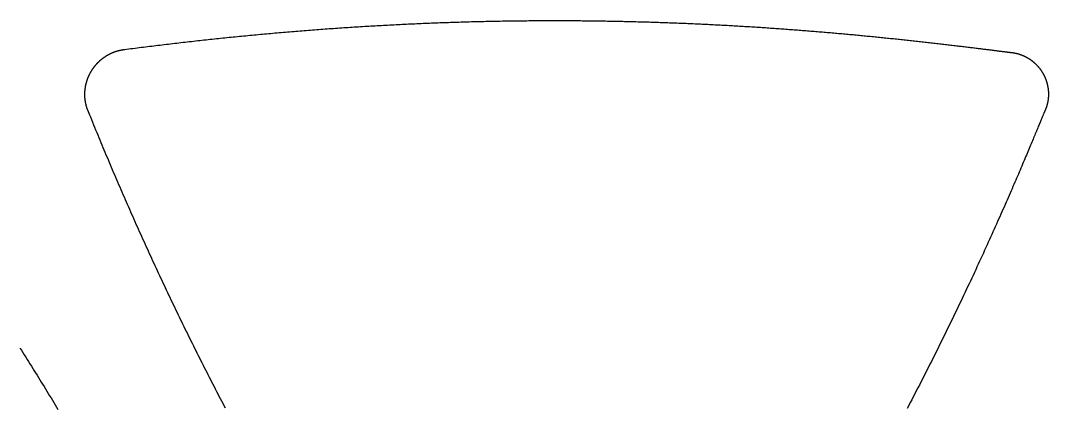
# Model space of a CAD drawing. Extents: x -3 to 136, y 0 to 121.
# Drawn here: x 54.78 to 77.16, y 19.07 to 27.49 of the extents above; entities that cross this region are included whole.
import ezdxf

# ---------------------------------------------------------------- set-up
doc = ezdxf.new("R2010")
doc.units = 0
doc.layers.get('0').update_dxf_attribs({"linetype": 'CONTINUOUS'})

msp = doc.modelspace()

# ---------------------------------------------------------------- linework, layer by layer
for points in [[(57.0271, 26.8564, 0), (57.0517, 26.8596, 0), (57.0909, 26.8647, 0), (57.1368, 26.8706, 0), (57.1822, 26.8764, 0), (57.2275, 26.8822, 0), (57.2731, 26.8881, 0), (57.3187, 26.8939, 0), (57.3642, 26.8996, 0), (57.4097, 26.9053, 0), (57.4551, 26.911, 0), (57.5005, 26.9167, 0), (57.5459, 26.9224, 0), (57.5912, 26.928, 0), (57.6366, 26.9336, 0), (57.6821, 26.9392, 0), (57.7275, 26.9447, 0), (57.773, 26.9502, 0), (57.8185, 26.9557, 0), (57.864, 26.9612, 0), (57.9095, 26.9667, 0), (57.9549, 26.9721, 0), (58.0004, 26.9775, 0), (58.0458, 26.9829, 0), (58.0913, 26.9882, 0), (58.1367, 26.9936, 0), (58.1822, 26.9988, 0), (58.2276, 27.0041, 0), (58.2731, 27.0094, 0), (58.3185, 27.0146, 0), (58.364, 27.0198, 0), (58.4094, 27.0249, 0), (58.4549, 27.0301, 0), (58.5003, 27.0352, 0), (58.5458, 27.0403, 0), (58.5912, 27.0453, 0), (58.6367, 27.0504, 0), (58.6821, 27.0554, 0), (58.7276, 27.0603, 0), (58.7731, 27.0653, 0), (58.8185, 27.0702, 0), (58.864, 27.0751, 0), (58.9095, 27.08, 0), (58.955, 27.0848, 0), (59.0004, 27.0897, 0), (59.0459, 27.0945, 0), (59.0914, 27.0992, 0), (59.137, 27.104, 0), (59.1825, 27.1087, 0), (59.228, 27.1134, 0), (59.2735, 27.118, 0), (59.3191, 27.1227, 0), (59.3646, 27.1273, 0), (59.4102, 27.1319, 0), (59.4557, 27.1364, 0), (59.5012, 27.1409, 0), (59.5467, 27.1454, 0), (59.5922, 27.1499, 0), (59.6377, 27.1543, 0), (59.6832, 27.1587, 0), (59.7287, 27.1631, 0), (59.7742, 27.1675, 0), (59.8197, 27.1718, 0), (59.8651, 27.1761, 0), (59.9106, 27.1804, 0), (59.9561, 27.1846, 0), (60.0015, 27.1888, 0), (60.047, 27.193, 0), (60.0925, 27.1971, 0), (60.1379, 27.2013, 0), (60.1834, 27.2054, 0), (60.2288, 27.2094, 0), (60.2742, 27.2135, 0), (60.3197, 27.2175, 0), (60.3651, 27.2215, 0), (60.4105, 27.2254, 0), (60.456, 27.2293, 0), (60.5014, 27.2332, 0), (60.5468, 27.2371, 0), (60.5922, 27.2409, 0), (60.6376, 27.2447, 0), (60.683, 27.2485, 0), (60.7285, 27.2523, 0), (60.7739, 27.256, 0), (60.8193, 27.2597, 0), (60.8647, 27.2634, 0), (60.9101, 27.267, 0), (60.9555, 27.2706, 0), (61.0009, 27.2742, 0), (61.0463, 27.2777, 0), (61.0917, 27.2812, 0), (61.1371, 27.2847, 0), (61.1825, 27.2882, 0), (61.2279, 27.2916, 0), (61.2733, 27.295, 0), (61.3187, 27.2984, 0), (61.3641, 27.3018, 0), (61.4095, 27.3051, 0), (61.4549, 27.3084, 0), (61.5003, 27.3116, 0), (61.5457, 27.3149, 0), (61.591, 27.3181, 0), (61.6364, 27.3212, 0), (61.6818, 27.3244, 0), (61.7272, 27.3275, 0), (61.7726, 27.3306, 0), (61.8181, 27.3336, 0), (61.8635, 27.3366, 0), (61.9089, 27.3396, 0), (61.9543, 27.3426, 0), (61.9997, 27.3455, 0), (62.0451, 27.3485, 0), (62.0905, 27.3513, 0), (62.1359, 27.3542, 0), (62.1813, 27.357, 0), (62.2268, 27.3598, 0), (62.2722, 27.3626, 0), (62.3176, 27.3653, 0), (62.363, 27.368, 0), (62.4085, 27.3707, 0), (62.4539, 27.3733, 0), (62.4994, 27.3759, 0), (62.5448, 27.3785, 0), (62.5902, 27.3811, 0), (62.6357, 27.3836, 0), (62.6811, 27.3861, 0), (62.7266, 27.3885, 0), (62.7721, 27.391, 0), (62.8175, 27.3934, 0), (62.863, 27.3958, 0), (62.9085, 27.3981, 0), (62.954, 27.4004, 0), (62.9995, 27.4027, 0), (63.0449, 27.405, 0), (63.0904, 27.4072, 0), (63.1359, 27.4094, 0), (63.1815, 27.4116, 0), (63.227, 27.4137, 0), (63.2725, 27.4158, 0), (63.318, 27.4179, 0), (63.3635, 27.4199, 0), (63.4091, 27.4219, 0), (63.4546, 27.4239, 0), (63.5002, 27.4259, 0), (63.5457, 27.4278, 0), (63.5913, 27.4297, 0), (63.6369, 27.4316, 0), (63.6825, 27.4334, 0), (63.728, 27.4352, 0), (63.7736, 27.437, 0), (63.8192, 27.4387, 0), (63.8649, 27.4405, 0), (63.9105, 27.4422, 0), (63.9561, 27.4438, 0), (64.0017, 27.4454, 0), (64.0474, 27.447, 0), (64.093, 27.4486, 0), (64.1387, 27.4501, 0), (64.1843, 27.4516, 0), (64.23, 27.4531, 0), (64.2757, 27.4546, 0), (64.3214, 27.456, 0), (64.367, 27.4574, 0), (64.4126, 27.4587, 0), (64.4581, 27.46, 0), (64.5035, 27.4613, 0), (64.549, 27.4626, 0), (64.5943, 27.4638, 0), (64.6396, 27.465, 0), (64.6849, 27.4661, 0), (64.7301, 27.4673, 0), (64.7752, 27.4684, 0), (64.8203, 27.4694, 0), (64.8654, 27.4705, 0), (64.9104, 27.4715, 0), (64.9553, 27.4724, 0), (65.0002, 27.4734, 0), (65.045, 27.4743, 0), (65.0898, 27.4752, 0), (65.1346, 27.476, 0), (65.1792, 27.4768, 0), (65.2239, 27.4776, 0), (65.2684, 27.4784, 0), (65.313, 27.4791, 0), (65.3574, 27.4798, 0), (65.4019, 27.4805, 0), (65.4462, 27.4811, 0), (65.4905, 27.4817, 0), (65.5348, 27.4823, 0), (65.579, 27.4829, 0), (65.6232, 27.4834, 0), (65.6673, 27.4839, 0), (65.7113, 27.4843, 0), (65.7554, 27.4848, 0), (65.7993, 27.4852, 0), (65.8432, 27.4855, 0), (65.8871, 27.4859, 0), (65.9308, 27.4862, 0), (65.9746, 27.4865, 0), (66.0183, 27.4868, 0), (66.0619, 27.487, 0), (66.1055, 27.4872, 0), (66.149, 27.4874, 0), (66.1925, 27.4875, 0), (66.236, 27.4876, 0), (66.2793, 27.4877, 0), (66.3227, 27.4878, 0), (66.3659, 27.4878, 0), (66.4092, 27.4878, 0), (66.4523, 27.4878, 0), (66.4955, 27.4878, 0), (66.5385, 27.4877, 0), (66.5815, 27.4876, 0), (66.6245, 27.4875, 0), (66.6674, 27.4873, 0), (66.7103, 27.4871, 0), (66.7531, 27.4869, 0), (66.7958, 27.4867, 0), (66.8386, 27.4864, 0), (66.8812, 27.4861, 0), (66.9238, 27.4858, 0), (66.9664, 27.4855, 0), (67.0088, 27.4851, 0), (67.0513, 27.4847, 0), (67.0937, 27.4843, 0), (67.136, 27.4839, 0), (67.1783, 27.4834, 0), (67.2206, 27.4829, 0), (67.2627, 27.4824, 0), (67.3049, 27.4818, 0), (67.3469, 27.4812, 0), (67.389, 27.4806, 0), (67.431, 27.48, 0), (67.4729, 27.4794, 0), (67.5148, 27.4787, 0), (67.5566, 27.478, 0), (67.5983, 27.4773, 0), (67.6401, 27.4765, 0), (67.6817, 27.4758, 0), (67.7233, 27.475, 0), (67.7649, 27.4741, 0), (67.8064, 27.4733, 0), (67.8479, 27.4724, 0), (67.8893, 27.4715, 0), (67.9306, 27.4706, 0), (67.9719, 27.4697, 0), (68.0132, 27.4687, 0), (68.0544, 27.4677, 0), (68.0955, 27.4667, 0), (68.1366, 27.4656, 0), (68.1777, 27.4646, 0), (68.2187, 27.4635, 0), (68.2596, 27.4624, 0), (68.3005, 27.4613, 0), (68.3413, 27.4601, 0), (68.3821, 27.4589, 0), (68.4228, 27.4577, 0), (68.4635, 27.4565, 0), (68.5042, 27.4553, 0), (68.5447, 27.454, 0), (68.5853, 27.4527, 0), (68.6257, 27.4514, 0), (68.6662, 27.4501, 0), (68.7065, 27.4487, 0), (68.7468, 27.4473, 0), (68.7871, 27.4459, 0), (68.8273, 27.4445, 0), (68.8675, 27.4431, 0), (68.9076, 27.4416, 0), (68.9477, 27.4401, 0), (68.9877, 27.4386, 0), (69.0276, 27.4371, 0), (69.0675, 27.4355, 0), (69.1074, 27.434, 0), (69.1472, 27.4324, 0), (69.1869, 27.4307, 0), (69.2266, 27.4291, 0), (69.2663, 27.4275, 0), (69.3059, 27.4258, 0), (69.3454, 27.4241, 0), (69.3849, 27.4224, 0), (69.4243, 27.4206, 0), (69.4637, 27.4189, 0), (69.5031, 27.4171, 0), (69.5423, 27.4153, 0), (69.5816, 27.4135, 0), (69.6207, 27.4116, 0), (69.6599, 27.4098, 0), (69.699, 27.4079, 0), (69.738, 27.406, 0), (69.777, 27.4041, 0), (69.8159, 27.4022, 0), (69.8547, 27.4002, 0), (69.8936, 27.3982, 0), (69.9323, 27.3962, 0), (69.971, 27.3942, 0), (70.0097, 27.3922, 0), (70.0483, 27.3902, 0), (70.0869, 27.3881, 0), (70.1254, 27.386, 0), (70.1638, 27.3839, 0), (70.2022, 27.3818, 0), (70.2406, 27.3796, 0), (70.2789, 27.3775, 0), (70.3172, 27.3753, 0), (70.3554, 27.3731, 0), (70.3935, 27.3709, 0), (70.4316, 27.3687, 0), (70.4696, 27.3664, 0), (70.5076, 27.3641, 0), (70.5456, 27.3619, 0), (70.5835, 27.3596, 0), (70.6213, 27.3572, 0), (70.6591, 27.3549, 0), (70.6968, 27.3525, 0), (70.7345, 27.3502, 0), (70.7721, 27.3478, 0), (70.8097, 27.3454, 0), (70.8472, 27.343, 0), (70.8847, 27.3405, 0), (70.9221, 27.3381, 0), (70.9595, 27.3356, 0), (70.9968, 27.3331, 0), (71.0341, 27.3306, 0), (71.0713, 27.3281, 0), (71.1085, 27.3256, 0), (71.1456, 27.323, 0), (71.1827, 27.3205, 0), (71.2197, 27.3179, 0), (71.2566, 27.3153, 0), (71.2935, 27.3127, 0), (71.3304, 27.3101, 0), (71.3672, 27.3074, 0), (71.404, 27.3048, 0), (71.4407, 27.3021, 0), (71.4773, 27.2994, 0), (71.5139, 27.2967, 0), (71.5505, 27.294, 0), (71.587, 27.2912, 0), (71.6234, 27.2885, 0), (71.6598, 27.2857, 0), (71.6962, 27.283, 0), (71.7324, 27.2802, 0), (71.7687, 27.2774, 0), (71.8049, 27.2746, 0), (71.841, 27.2717, 0), (71.8771, 27.2689, 0), (71.9131, 27.266, 0), (71.9491, 27.2632, 0), (71.985, 27.2603, 0), (72.0209, 27.2574, 0), (72.0567, 27.2545, 0), (72.0925, 27.2515, 0), (72.1282, 27.2486, 0), (72.1639, 27.2456, 0), (72.1995, 27.2427, 0), (72.2351, 27.2397, 0), (72.2706, 27.2367, 0), (72.3061, 27.2337, 0), (72.3415, 27.2307, 0), (72.3769, 27.2277, 0), (72.4122, 27.2246, 0), (72.4475, 27.2216, 0), (72.4827, 27.2185, 0), (72.5178, 27.2154, 0), (72.5529, 27.2123, 0), (72.588, 27.2092, 0), (72.623, 27.2061, 0), (72.658, 27.203, 0), (72.6929, 27.1999, 0), (72.7277, 27.1967, 0), (72.7625, 27.1936, 0), (72.7973, 27.1904, 0), (72.832, 27.1872, 0), (72.8666, 27.184, 0), (72.9012, 27.1808, 0), (72.9357, 27.1776, 0), (72.9702, 27.1744, 0), (73.0047, 27.1711, 0), (73.0391, 27.1679, 0), (73.0734, 27.1646, 0), (73.1077, 27.1614, 0), (73.1419, 27.1581, 0), (73.1761, 27.1548, 0), (73.2102, 27.1515, 0), (73.2443, 27.1482, 0), (73.2784, 27.1449, 0), (73.3123, 27.1416, 0), (73.3463, 27.1382, 0), (73.3801, 27.1349, 0), (73.414, 27.1315, 0), (73.4477, 27.1282, 0), (73.4815, 27.1248, 0), (73.5151, 27.1214, 0), (73.5487, 27.118, 0), (73.5823, 27.1146, 0), (73.6158, 27.1112, 0), (73.6493, 27.1078, 0), (73.6827, 27.1044, 0), (73.7161, 27.1009, 0), (73.7494, 27.0975, 0), (73.7826, 27.094, 0), (73.8159, 27.0906, 0), (73.849, 27.0871, 0), (73.8821, 27.0836, 0), (73.9152, 27.0801, 0), (73.9482, 27.0767, 0), (73.9811, 27.0731, 0), (74.014, 27.0696, 0), (74.0469, 27.0661, 0), (74.0797, 27.0626, 0), (74.1124, 27.0591, 0), (74.1451, 27.0555, 0), (74.1778, 27.052, 0), (74.2104, 27.0484, 0), (74.2429, 27.0449, 0), (74.2754, 27.0413, 0), (74.3079, 27.0377, 0), (74.3402, 27.0342, 0), (74.3726, 27.0306, 0), (74.4049, 27.027, 0), (74.4371, 27.0234, 0), (74.4693, 27.0198, 0), (74.5014, 27.0162, 0), (74.5335, 27.0126, 0), (74.5655, 27.0089, 0), (74.5975, 27.0053, 0), (74.6295, 27.0017, 0), (74.6613, 26.998, 0), (74.6932, 26.9944, 0), (74.7249, 26.9907, 0), (74.7567, 26.9871, 0), (74.7882, 26.9834, 0), (74.8196, 26.9798, 0), (74.8508, 26.9762, 0), (74.8817, 26.9725, 0), (74.9125, 26.9689, 0), (74.9431, 26.9654, 0), (74.9734, 26.9618, 0), (75.0035, 26.9582, 0), (75.0334, 26.9547, 0), (75.0631, 26.9512, 0), (75.0926, 26.9477, 0), (75.1218, 26.9442, 0), (75.1507, 26.9407, 0), (75.1795, 26.9373, 0), (75.208, 26.9339, 0), (75.2362, 26.9305, 0), (75.2642, 26.9271, 0), (75.2919, 26.9238, 0), (75.3194, 26.9204, 0), (75.3466, 26.9171, 0), (75.3735, 26.9139, 0), (75.4002, 26.9106, 0), (75.4266, 26.9074, 0), (75.4527, 26.9042, 0), (75.4785, 26.901, 0), (75.504, 26.8979, 0), (75.5293, 26.8948, 0), (75.5542, 26.8917, 0), (75.5788, 26.8887, 0), (75.6032, 26.8857, 0), (75.6272, 26.8827, 0), (75.6509, 26.8797, 0), (75.6743, 26.8768, 0), (75.6974, 26.874, 0), (75.7202, 26.8711, 0), (75.7426, 26.8683, 0), (75.7647, 26.8656, 0), (75.7864, 26.8628, 0), (75.8079, 26.8602, 0), (75.8289, 26.8575, 0), (75.8497, 26.8549, 0), (75.87, 26.8524, 0), (75.8901, 26.8498, 0), (75.9097, 26.8474, 0), (75.929, 26.8449, 0), (75.948, 26.8425, 0), (75.9665, 26.8402, 0), (75.9847, 26.8379, 0), (76.0025, 26.8357, 0), (76.0199, 26.8335, 0), (76.037, 26.8313, 0), (76.0536, 26.8292, 0), (76.0699, 26.8272, 0), (76.0857, 26.8252, 0), (76.1012, 26.8232, 0), (76.1162, 26.8213, 0), (76.1309, 26.8195, 0), (76.1451, 26.8177, 0), (76.1589, 26.8159, 0), (76.1723, 26.8143, 0), (76.1852, 26.8126, 0), (76.1977, 26.8111, 0), (76.2098, 26.8096, 0), (76.2215, 26.8081, 0), (76.2327, 26.8067, 0), (76.2434, 26.8054, 0), (76.2538, 26.8041, 0), (76.2636, 26.8029, 0), (76.273, 26.8017, 0), (76.282, 26.8006, 0), (76.2904, 26.7996, 0), (76.2984, 26.7987, 0), (76.306, 26.7978, 0), (76.313, 26.7969, 0), (76.3196, 26.7962, 0), (76.3257, 26.7955, 0), (76.3313, 26.7949, 0), (76.3364, 26.7943, 0), (76.341, 26.7938, 0), (76.3451, 26.7934, 0)], [(56.2498, 25.5235, 0), (56.248, 25.5278, 0), (56.2463, 25.5321, 0), (56.2446, 25.5364, 0), (56.2429, 25.5407, 0), (56.2412, 25.545, 0), (56.2396, 25.5494, 0), (56.238, 25.5537, 0), (56.2364, 25.558, 0), (56.2348, 25.5624, 0), (56.2333, 25.5668, 0), (56.2317, 25.5711, 0), (56.2302, 25.5755, 0), (56.2287, 25.5799, 0), (56.2273, 25.5843, 0), (56.2259, 25.5887, 0), (56.2244, 25.5931, 0), (56.223, 25.5975, 0), (56.2217, 25.6019, 0), (56.2203, 25.6064, 0), (56.219, 25.6108, 0), (56.2177, 25.6153, 0), (56.2164, 25.6197, 0), (56.2152, 25.6242, 0), (56.2139, 25.6286, 0), (56.2127, 25.6331, 0), (56.2115, 25.6376, 0), (56.2104, 25.642, 0), (56.2092, 25.6465, 0), (56.2081, 25.651, 0), (56.207, 25.6555, 0), (56.2059, 25.66, 0), (56.2049, 25.6645, 0), (56.2038, 25.669, 0), (56.2028, 25.6735, 0), (56.2018, 25.678, 0), (56.2009, 25.6826, 0), (56.1999, 25.6871, 0), (56.199, 25.6916, 0), (56.1981, 25.6962, 0), (56.1972, 25.7007, 0), (56.1964, 25.7053, 0), (56.1955, 25.7098, 0), (56.1947, 25.7144, 0), (56.1939, 25.7189, 0), (56.1932, 25.7235, 0), (56.1924, 25.7281, 0), (56.1917, 25.7327, 0), (56.191, 25.7372, 0), (56.1903, 25.7418, 0), (56.1897, 25.7464, 0), (56.1891, 25.751, 0), (56.1885, 25.7556, 0), (56.1879, 25.7602, 0), (56.1873, 25.7648, 0), (56.1868, 25.7694, 0), (56.1862, 25.774, 0), (56.1858, 25.7786, 0), (56.1853, 25.7832, 0), (56.1848, 25.7878, 0), (56.1844, 25.7924, 0), (56.184, 25.7971, 0), (56.1836, 25.8017, 0), (56.1833, 25.8063, 0), (56.1829, 25.8109, 0), (56.1826, 25.8156, 0), (56.1823, 25.8202, 0), (56.182, 25.8248, 0), (56.1818, 25.8295, 0), (56.1816, 25.8341, 0), (56.1814, 25.8388, 0), (56.1812, 25.8434, 0), (56.181, 25.848, 0), (56.1809, 25.8527, 0), (56.1808, 25.8573, 0), (56.1807, 25.8619, 0), (56.1806, 25.8666, 0), (56.1806, 25.8712, 0), (56.1805, 25.8759, 0), (56.1805, 25.8805, 0), (56.1805, 25.8851, 0), (56.1806, 25.8898, 0), (56.1807, 25.8944, 0), (56.1807, 25.899, 0), (56.1808, 25.9037, 0), (56.181, 25.9083, 0), (56.1811, 25.9129, 0), (56.1813, 25.9176, 0), (56.1815, 25.9222, 0), (56.1817, 25.9268, 0), (56.182, 25.9314, 0), (56.1822, 25.9361, 0), (56.1825, 25.9407, 0), (56.1828, 25.9453, 0), (56.1832, 25.9499, 0), (56.1835, 25.9546, 0), (56.1839, 25.9592, 0), (56.1843, 25.9638, 0), (56.1847, 25.9684, 0), (56.1851, 25.973, 0), (56.1856, 25.9776, 0), (56.1861, 25.9822, 0), (56.1866, 25.9868, 0), (56.1871, 25.9914, 0), (56.1876, 25.996, 0), (56.1882, 26.0006, 0), (56.1888, 26.0052, 0), (56.1894, 26.0098, 0), (56.1901, 26.0144, 0), (56.1907, 26.019, 0), (56.1914, 26.0236, 0), (56.1921, 26.0282, 0), (56.1928, 26.0327, 0), (56.1936, 26.0373, 0), (56.1943, 26.0419, 0), (56.1951, 26.0464, 0), (56.1959, 26.051, 0), (56.1967, 26.0556, 0), (56.1976, 26.0601, 0), (56.1985, 26.0647, 0), (56.1994, 26.0692, 0), (56.2003, 26.0738, 0), (56.2012, 26.0783, 0), (56.2022, 26.0829, 0), (56.2032, 26.0874, 0), (56.2042, 26.0919, 0), (56.2052, 26.0964, 0), (56.2062, 26.101, 0), (56.2073, 26.1055, 0), (56.2084, 26.11, 0), (56.2095, 26.1145, 0), (56.2106, 26.119, 0), (56.2118, 26.1235, 0), (56.2129, 26.128, 0), (56.2141, 26.1325, 0), (56.2153, 26.137, 0), (56.2166, 26.1414, 0), (56.2178, 26.1459, 0), (56.2191, 26.1504, 0), (56.2204, 26.1548, 0), (56.2217, 26.1593, 0), (56.223, 26.1637, 0), (56.2244, 26.1682, 0), (56.2258, 26.1726, 0), (56.2272, 26.177, 0), (56.2286, 26.1814, 0), (56.23, 26.1859, 0), (56.2315, 26.1903, 0), (56.233, 26.1947, 0), (56.2345, 26.199, 0), (56.236, 26.2034, 0), (56.2376, 26.2078, 0), (56.2391, 26.2122, 0), (56.2407, 26.2165, 0), (56.2423, 26.2209, 0), (56.2439, 26.2252, 0), (56.2456, 26.2296, 0), (56.2472, 26.2339, 0), (56.2489, 26.2382, 0), (56.2506, 26.2425, 0), (56.2523, 26.2468, 0), (56.2541, 26.2511, 0), (56.2558, 26.2554, 0), (56.2576, 26.2597, 0), (56.2594, 26.2639, 0), (56.2612, 26.2682, 0), (56.2631, 26.2724, 0), (56.2649, 26.2767, 0), (56.2668, 26.2809, 0), (56.2687, 26.2851, 0), (56.2706, 26.2894, 0), (56.2726, 26.2936, 0), (56.2745, 26.2978, 0), (56.2765, 26.3019, 0), (56.2785, 26.3061, 0), (56.2805, 26.3103, 0), (56.2826, 26.3145, 0), (56.2846, 26.3186, 0), (56.2867, 26.3227, 0), (56.2888, 26.3269, 0), (56.2909, 26.331, 0), (56.293, 26.3351, 0), (56.2952, 26.3392, 0), (56.2973, 26.3433, 0), (56.2995, 26.3474, 0), (56.3017, 26.3514, 0), (56.304, 26.3555, 0), (56.3062, 26.3596, 0), (56.3085, 26.3636, 0), (56.3107, 26.3676, 0), (56.313, 26.3717, 0), (56.3154, 26.3757, 0), (56.3177, 26.3797, 0), (56.32, 26.3836, 0), (56.3224, 26.3876, 0), (56.3248, 26.3916, 0), (56.3272, 26.3955, 0), (56.3296, 26.3995, 0), (56.3321, 26.4034, 0), (56.3346, 26.4073, 0), (56.337, 26.4113, 0), (56.3395, 26.4152, 0), (56.3421, 26.419, 0), (56.3446, 26.4229, 0), (56.3472, 26.4268, 0), (56.3497, 26.4306, 0), (56.3523, 26.4345, 0), (56.3549, 26.4383, 0), (56.3576, 26.4421, 0), (56.3602, 26.4459, 0), (56.3629, 26.4497, 0), (56.3656, 26.4535, 0), (56.3683, 26.4573, 0), (56.371, 26.4611, 0), (56.3737, 26.4648, 0), (56.3765, 26.4685, 0), (56.3792, 26.4723, 0), (56.382, 26.476, 0), (56.3848, 26.4797, 0), (56.3877, 26.4834, 0), (56.3905, 26.487, 0), (56.3934, 26.4907, 0), (56.3962, 26.4943, 0), (56.3991, 26.498, 0), (56.402, 26.5016, 0), (56.405, 26.5052, 0), (56.4079, 26.5088, 0), (56.4109, 26.5124, 0), (56.4138, 26.516, 0), (56.4168, 26.5195, 0), (56.4198, 26.523, 0), (56.4229, 26.5266, 0), (56.4259, 26.5301, 0), (56.429, 26.5336, 0), (56.432, 26.537, 0), (56.4351, 26.5405, 0), (56.4382, 26.5439, 0), (56.4413, 26.5474, 0), (56.4445, 26.5508, 0), (56.4476, 26.5542, 0), (56.4508, 26.5576, 0), (56.454, 26.561, 0), (56.4572, 26.5643, 0), (56.4604, 26.5677, 0), (56.4636, 26.571, 0), (56.4668, 26.5743, 0), (56.4701, 26.5776, 0), (56.4734, 26.5809, 0), (56.4766, 26.5841, 0), (56.4799, 26.5874, 0), (56.4833, 26.5906, 0), (56.4866, 26.5938, 0), (56.4899, 26.597, 0), (56.4933, 26.6002, 0), (56.4967, 26.6034, 0), (56.5, 26.6066, 0), (56.5035, 26.6097, 0), (56.5069, 26.6128, 0), (56.5103, 26.6159, 0), (56.5137, 26.619, 0), (56.5172, 26.6221, 0), (56.5207, 26.6252, 0), (56.5242, 26.6282, 0), (56.5277, 26.6312, 0), (56.5312, 26.6342, 0), (56.5347, 26.6372, 0), (56.5383, 26.6402, 0), (56.5418, 26.6432, 0), (56.5454, 26.6461, 0), (56.549, 26.649, 0), (56.5526, 26.6519, 0), (56.5562, 26.6548, 0), (56.5598, 26.6577, 0), (56.5635, 26.6606, 0), (56.5671, 26.6634, 0), (56.5708, 26.6662, 0), (56.5745, 26.669, 0), (56.5782, 26.6718, 0), (56.5819, 26.6746, 0), (56.5856, 26.6774, 0), (56.5893, 26.6801, 0), (56.5931, 26.6828, 0), (56.5968, 26.6855, 0), (56.6006, 26.6882, 0), (56.6044, 26.6909, 0), (56.6082, 26.6935, 0), (56.612, 26.6962, 0), (56.6158, 26.6988, 0), (56.6197, 26.7014, 0), (56.6235, 26.7039, 0), (56.6274, 26.7065, 0), (56.6312, 26.709, 0), (56.6351, 26.7116, 0), (56.639, 26.7141, 0), (56.6429, 26.7166, 0), (56.6469, 26.719, 0), (56.6508, 26.7215, 0), (56.6547, 26.7239, 0), (56.6587, 26.7263, 0), (56.6627, 26.7287, 0), (56.6667, 26.7311, 0), (56.6707, 26.7335, 0), (56.6747, 26.7358, 0), (56.6787, 26.7381, 0), (56.6827, 26.7404, 0), (56.6868, 26.7427, 0), (56.6908, 26.745, 0), (56.6949, 26.7472, 0), (56.6989, 26.7495, 0), (56.703, 26.7517, 0), (56.7071, 26.7538, 0), (56.7112, 26.756, 0), (56.7153, 26.7582, 0), (56.7195, 26.7603, 0), (56.7236, 26.7624, 0), (56.7277, 26.7645, 0), (56.7319, 26.7665, 0), (56.736, 26.7686, 0), (56.7402, 26.7706, 0), (56.7444, 26.7726, 0), (56.7486, 26.7746, 0), (56.7528, 26.7765, 0), (56.757, 26.7785, 0), (56.7612, 26.7804, 0), (56.7654, 26.7823, 0), (56.7696, 26.7842, 0), (56.7739, 26.7861, 0), (56.7781, 26.7879, 0), (56.7824, 26.7897, 0), (56.7867, 26.7915, 0), (56.7909, 26.7933, 0), (56.7952, 26.795, 0), (56.7995, 26.7968, 0), (56.8038, 26.7985, 0), (56.8081, 26.8002, 0), (56.8124, 26.8018, 0), (56.8167, 26.8035, 0), (56.8211, 26.8051, 0), (56.8254, 26.8067, 0), (56.8297, 26.8083, 0), (56.8341, 26.8099, 0), (56.8385, 26.8114, 0), (56.8428, 26.813, 0), (56.8472, 26.8145, 0), (56.8516, 26.8159, 0), (56.856, 26.8174, 0), (56.8604, 26.8188, 0), (56.8648, 26.8202, 0), (56.8692, 26.8216, 0), (56.8736, 26.823, 0), (56.878, 26.8244, 0), (56.8824, 26.8257, 0), (56.8869, 26.827, 0), (56.8913, 26.8283, 0), (56.8958, 26.8295, 0), (56.9002, 26.8308, 0), (56.9047, 26.832, 0), (56.9091, 26.8332, 0), (56.9136, 26.8344, 0), (56.9181, 26.8355, 0), (56.9226, 26.8367, 0), (56.9271, 26.8378, 0), (56.9316, 26.8388, 0), (56.9361, 26.8399, 0), (56.9406, 26.841, 0), (56.9451, 26.842, 0), (56.9496, 26.843, 0), (56.9541, 26.8439, 0), (56.9586, 26.8449, 0), (56.9632, 26.8458, 0), (56.9677, 26.8467, 0), (56.9723, 26.8476, 0), (56.9768, 26.8485, 0), (56.9814, 26.8493, 0), (56.9859, 26.8501, 0), (56.9905, 26.8509, 0), (56.995, 26.8517, 0), (56.9996, 26.8524, 0), (57.0042, 26.8531, 0), (57.0088, 26.8538, 0), (57.0134, 26.8545, 0), (57.0179, 26.8552, 0), (57.0225, 26.8558, 0), (57.0271, 26.8564, 0)], [(76.3451, 26.7934, 0), (76.3496, 26.7929, 0), (76.354, 26.7925, 0), (76.3584, 26.792, 0), (76.3628, 26.7914, 0), (76.3673, 26.7909, 0), (76.3717, 26.7903, 0), (76.3761, 26.7897, 0), (76.3805, 26.7891, 0), (76.3849, 26.7885, 0), (76.3893, 26.7878, 0), (76.3937, 26.7871, 0), (76.3981, 26.7864, 0), (76.4025, 26.7857, 0), (76.4069, 26.785, 0), (76.4113, 26.7842, 0), (76.4156, 26.7834, 0), (76.42, 26.7826, 0), (76.4244, 26.7817, 0), (76.4287, 26.7809, 0), (76.4331, 26.78, 0), (76.4374, 26.7791, 0), (76.4418, 26.7781, 0), (76.4461, 26.7772, 0), (76.4505, 26.7762, 0), (76.4548, 26.7752, 0), (76.4591, 26.7742, 0), (76.4634, 26.7732, 0), (76.4678, 26.7721, 0), (76.4721, 26.771, 0), (76.4764, 26.7699, 0), (76.4807, 26.7688, 0), (76.485, 26.7676, 0), (76.4893, 26.7665, 0), (76.4935, 26.7653, 0), (76.4978, 26.764, 0), (76.5021, 26.7628, 0), (76.5063, 26.7616, 0), (76.5106, 26.7603, 0), (76.5148, 26.759, 0), (76.5191, 26.7576, 0), (76.5233, 26.7563, 0), (76.5276, 26.7549, 0), (76.5318, 26.7535, 0), (76.536, 26.7521, 0), (76.5402, 26.7507, 0), (76.5444, 26.7492, 0), (76.5486, 26.7478, 0), (76.5528, 26.7463, 0), (76.557, 26.7448, 0), (76.5611, 26.7432, 0), (76.5653, 26.7417, 0), (76.5695, 26.7401, 0), (76.5736, 26.7385, 0), (76.5778, 26.7369, 0), (76.5819, 26.7352, 0), (76.586, 26.7335, 0), (76.5901, 26.7319, 0), (76.5943, 26.7302, 0), (76.5984, 26.7284, 0), (76.6025, 26.7267, 0), (76.6065, 26.7249, 0), (76.6106, 26.7231, 0), (76.6147, 26.7213, 0), (76.6188, 26.7195, 0), (76.6228, 26.7176, 0), (76.6269, 26.7158, 0), (76.6309, 26.7139, 0), (76.6349, 26.712, 0), (76.6389, 26.71, 0), (76.6429, 26.7081, 0), (76.6469, 26.7061, 0), (76.6509, 26.7041, 0), (76.6549, 26.7021, 0), (76.6589, 26.7, 0), (76.6629, 26.698, 0), (76.6668, 26.6959, 0), (76.6707, 26.6938, 0), (76.6747, 26.6917, 0), (76.6786, 26.6896, 0), (76.6825, 26.6874, 0), (76.6864, 26.6853, 0), (76.6903, 26.6831, 0), (76.6941, 26.6809, 0), (76.698, 26.6787, 0), (76.7018, 26.6764, 0), (76.7057, 26.6741, 0), (76.7095, 26.6719, 0), (76.7133, 26.6696, 0), (76.7171, 26.6672, 0), (76.7209, 26.6649, 0), (76.7247, 26.6626, 0), (76.7285, 26.6602, 0), (76.7322, 26.6578, 0), (76.736, 26.6554, 0), (76.7397, 26.6529, 0), (76.7434, 26.6505, 0), (76.7471, 26.648, 0), (76.7508, 26.6456, 0), (76.7545, 26.6431, 0), (76.7582, 26.6405, 0), (76.7618, 26.638, 0), (76.7654, 26.6354, 0), (76.7691, 26.6329, 0), (76.7727, 26.6303, 0), (76.7763, 26.6277, 0), (76.7799, 26.625, 0), (76.7835, 26.6224, 0), (76.787, 26.6197, 0), (76.7906, 26.6171, 0), (76.7941, 26.6144, 0), (76.7977, 26.6117, 0), (76.8012, 26.6089, 0), (76.8047, 26.6062, 0), (76.8082, 26.6034, 0), (76.8116, 26.6006, 0), (76.8151, 26.5978, 0), (76.8185, 26.595, 0), (76.822, 26.5922, 0), (76.8254, 26.5894, 0), (76.8288, 26.5865, 0), (76.8322, 26.5836, 0), (76.8356, 26.5807, 0), (76.8389, 26.5778, 0), (76.8423, 26.5749, 0), (76.8456, 26.5719, 0), (76.8489, 26.5689, 0), (76.8522, 26.566, 0), (76.8555, 26.563, 0), (76.8588, 26.56, 0), (76.8621, 26.5569, 0), (76.8653, 26.5539, 0), (76.8686, 26.5508, 0), (76.8718, 26.5477, 0), (76.875, 26.5446, 0), (76.8782, 26.5415, 0), (76.8814, 26.5384, 0), (76.8845, 26.5353, 0), (76.8877, 26.5321, 0), (76.8908, 26.5289, 0), (76.8939, 26.5258, 0), (76.897, 26.5226, 0), (76.9001, 26.5193, 0), (76.9032, 26.5161, 0), (76.9063, 26.5128, 0), (76.9093, 26.5096, 0), (76.9123, 26.5063, 0), (76.9153, 26.503, 0), (76.9183, 26.4997, 0), (76.9213, 26.4964, 0), (76.9243, 26.493, 0), (76.9272, 26.4897, 0), (76.9302, 26.4863, 0), (76.9331, 26.4829, 0), (76.936, 26.4795, 0), (76.9388, 26.4761, 0), (76.9417, 26.4727, 0), (76.9445, 26.4693, 0), (76.9474, 26.4658, 0), (76.9502, 26.4624, 0), (76.953, 26.4589, 0), (76.9558, 26.4554, 0), (76.9585, 26.4519, 0), (76.9613, 26.4484, 0), (76.964, 26.4449, 0), (76.9667, 26.4413, 0), (76.9694, 26.4378, 0), (76.9721, 26.4342, 0), (76.9747, 26.4307, 0), (76.9773, 26.4271, 0), (76.98, 26.4235, 0), (76.9826, 26.4199, 0), (76.9852, 26.4162, 0), (76.9877, 26.4126, 0), (76.9903, 26.409, 0), (76.9928, 26.4053, 0), (76.9953, 26.4016, 0), (76.9978, 26.3979, 0), (77.0003, 26.3942, 0), (77.0028, 26.3905, 0), (77.0052, 26.3868, 0), (77.0076, 26.3831, 0), (77.01, 26.3793, 0), (77.0124, 26.3756, 0), (77.0148, 26.3718, 0), (77.0171, 26.3681, 0), (77.0195, 26.3643, 0), (77.0218, 26.3605, 0), (77.0241, 26.3567, 0), (77.0264, 26.3528, 0), (77.0286, 26.349, 0), (77.0309, 26.3452, 0), (77.0331, 26.3413, 0), (77.0353, 26.3374, 0), (77.0375, 26.3336, 0), (77.0397, 26.3297, 0), (77.0418, 26.3258, 0), (77.0439, 26.3219, 0), (77.0461, 26.318, 0), (77.0481, 26.314, 0), (77.0502, 26.3101, 0), (77.0523, 26.3062, 0), (77.0543, 26.3022, 0), (77.0563, 26.2982, 0), (77.0583, 26.2943, 0), (77.0603, 26.2903, 0), (77.0623, 26.2863, 0), (77.0642, 26.2823, 0), (77.0661, 26.2783, 0), (77.068, 26.2742, 0), (77.0699, 26.2702, 0), (77.0718, 26.2661, 0), (77.0736, 26.2621, 0), (77.0755, 26.258, 0), (77.0773, 26.254, 0), (77.0791, 26.2499, 0), (77.0808, 26.2458, 0), (77.0826, 26.2417, 0), (77.0843, 26.2376, 0), (77.086, 26.2335, 0), (77.0877, 26.2293, 0), (77.0894, 26.2252, 0), (77.091, 26.2211, 0), (77.0927, 26.2169, 0), (77.0943, 26.2127, 0), (77.0959, 26.2086, 0), (77.0974, 26.2044, 0), (77.099, 26.2002, 0), (77.1005, 26.196, 0), (77.102, 26.1918, 0), (77.1035, 26.1876, 0), (77.105, 26.1834, 0), (77.1064, 26.1792, 0), (77.1079, 26.1749, 0), (77.1093, 26.1707, 0), (77.1107, 26.1665, 0), (77.112, 26.1622, 0), (77.1134, 26.158, 0), (77.1147, 26.1537, 0), (77.116, 26.1495, 0), (77.1173, 26.1452, 0), (77.1185, 26.1409, 0), (77.1198, 26.1366, 0), (77.121, 26.1323, 0), (77.1222, 26.1281, 0), (77.1234, 26.1238, 0), (77.1245, 26.1195, 0), (77.1257, 26.1152, 0), (77.1268, 26.1108, 0), (77.1279, 26.1065, 0), (77.129, 26.1022, 0), (77.13, 26.0979, 0), (77.131, 26.0936, 0), (77.1321, 26.0892, 0), (77.133, 26.0849, 0), (77.134, 26.0805, 0), (77.135, 26.0762, 0), (77.1359, 26.0718, 0), (77.1368, 26.0675, 0), (77.1377, 26.0631, 0), (77.1385, 26.0588, 0), (77.1394, 26.0544, 0), (77.1402, 26.05, 0), (77.141, 26.0456, 0), (77.1418, 26.0413, 0), (77.1425, 26.0369, 0), (77.1433, 26.0325, 0), (77.144, 26.0281, 0), (77.1447, 26.0237, 0), (77.1453, 26.0193, 0), (77.146, 26.0149, 0), (77.1466, 26.0105, 0), (77.1472, 26.0061, 0), (77.1478, 26.0017, 0), (77.1484, 25.9973, 0), (77.1489, 25.9929, 0), (77.1494, 25.9885, 0), (77.1499, 25.984, 0), (77.1504, 25.9796, 0), (77.1509, 25.9752, 0), (77.1513, 25.9708, 0), (77.1517, 25.9663, 0), (77.1521, 25.9619, 0), (77.1525, 25.9575, 0), (77.1528, 25.953, 0), (77.1531, 25.9486, 0), (77.1534, 25.9442, 0), (77.1537, 25.9397, 0), (77.154, 25.9353, 0), (77.1542, 25.9308, 0), (77.1544, 25.9264, 0), (77.1546, 25.9219, 0), (77.1548, 25.9175, 0), (77.155, 25.913, 0), (77.1551, 25.9086, 0), (77.1552, 25.9041, 0), (77.1553, 25.8997, 0), (77.1553, 25.8952, 0), (77.1554, 25.8908, 0), (77.1554, 25.8863, 0), (77.1554, 25.8819, 0), (77.1554, 25.8774, 0), (77.1553, 25.8729, 0), (77.1552, 25.8685, 0), (77.1552, 25.864, 0), (77.155, 25.8596, 0), (77.1549, 25.8551, 0), (77.1547, 25.8507, 0), (77.1546, 25.8462, 0), (77.1544, 25.8417, 0), (77.1541, 25.8373, 0), (77.1539, 25.8328, 0), (77.1536, 25.8284, 0), (77.1533, 25.8239, 0), (77.153, 25.8195, 0), (77.1527, 25.815, 0), (77.1523, 25.8106, 0), (77.1519, 25.8062, 0), (77.1515, 25.8017, 0), (77.1511, 25.7973, 0), (77.1507, 25.7929, 0), (77.1502, 25.7884, 0), (77.1497, 25.784, 0), (77.1492, 25.7796, 0), (77.1487, 25.7752, 0), (77.1481, 25.7707, 0), (77.1475, 25.7663, 0), (77.1469, 25.7619, 0), (77.1463, 25.7575, 0), (77.1457, 25.7531, 0), (77.145, 25.7487, 0), (77.1443, 25.7443, 0), (77.1436, 25.7399, 0), (77.1429, 25.7356, 0), (77.1421, 25.7312, 0), (77.1413, 25.7268, 0), (77.1405, 25.7224, 0), (77.1397, 25.7181, 0), (77.1389, 25.7137, 0), (77.138, 25.7093, 0), (77.1371, 25.705, 0), (77.1362, 25.7006, 0), (77.1353, 25.6963, 0), (77.1343, 25.6919, 0), (77.1334, 25.6876, 0), (77.1324, 25.6833, 0), (77.1313, 25.679, 0), (77.1303, 25.6746, 0), (77.1292, 25.6703, 0), (77.1282, 25.666, 0), (77.1271, 25.6617, 0), (77.1259, 25.6574, 0), (77.1248, 25.6531, 0), (77.1236, 25.6488, 0), (77.1224, 25.6446, 0), (77.1212, 25.6403, 0), (77.12, 25.636, 0), (77.1187, 25.6318, 0), (77.1174, 25.6275, 0), (77.1161, 25.6233, 0), (77.1148, 25.619, 0), (77.1134, 25.6148, 0), (77.1121, 25.6105, 0), (77.1107, 25.6063, 0), (77.1093, 25.6021, 0), (77.1078, 25.5979, 0), (77.1064, 25.5937, 0), (77.1049, 25.5895, 0), (77.1034, 25.5853, 0), (77.1019, 25.5811, 0), (77.1004, 25.577, 0), (77.0988, 25.5728, 0), (77.0972, 25.5687, 0), (77.0956, 25.5645, 0), (77.094, 25.5604, 0), (77.0923, 25.5562, 0), (77.0906, 25.5521, 0), (77.0889, 25.548, 0), (77.0872, 25.5439, 0), (77.0855, 25.5398, 0), (77.0837, 25.5357, 0), (77.0819, 25.5316, 0), (77.0801, 25.5275, 0), (77.0783, 25.5235, 0)], [(59.2434, 19.0479, 0), (59.2162, 19.0995, 0), (59.1891, 19.1512, 0), (59.162, 19.2029, 0), (59.1349, 19.2547, 0), (59.1079, 19.3065, 0), (59.081, 19.3583, 0), (59.054, 19.4102, 0), (59.0271, 19.4621, 0), (59.0003, 19.5141, 0), (58.9735, 19.5661, 0), (58.9467, 19.6181, 0), (58.9199, 19.6702, 0), (58.8932, 19.7223, 0), (58.8666, 19.7744, 0), (58.8399, 19.8266, 0), (58.8133, 19.8789, 0), (58.7868, 19.9311, 0), (58.7603, 19.9834, 0), (58.7338, 20.0358, 0), (58.7073, 20.0882, 0), (58.6809, 20.1406, 0), (58.6546, 20.1931, 0), (58.6282, 20.2456, 0), (58.6019, 20.2982, 0), (58.5757, 20.3508, 0), (58.5495, 20.4034, 0), (58.5233, 20.456, 0), (58.4972, 20.5086, 0), (58.4712, 20.5613, 0), (58.4452, 20.6139, 0), (58.4192, 20.6666, 0), (58.3933, 20.7193, 0), (58.3675, 20.7719, 0), (58.3417, 20.8246, 0), (58.316, 20.8773, 0), (58.2903, 20.93, 0), (58.2647, 20.9827, 0), (58.2391, 21.0355, 0), (58.2135, 21.0882, 0), (58.1881, 21.141, 0), (58.1626, 21.1937, 0), (58.1372, 21.2465, 0), (58.1119, 21.2993, 0), (58.0866, 21.3521, 0), (58.0614, 21.4049, 0), (58.0362, 21.4578, 0), (58.011, 21.5106, 0), (57.9859, 21.5635, 0), (57.9609, 21.6164, 0), (57.9359, 21.6693, 0), (57.9109, 21.7222, 0), (57.886, 21.7752, 0), (57.8612, 21.8281, 0), (57.8363, 21.8811, 0), (57.8116, 21.9341, 0), (57.7868, 21.9871, 0), (57.7622, 22.0402, 0), (57.7375, 22.0932, 0), (57.7129, 22.1463, 0), (57.6884, 22.1994, 0), (57.6639, 22.2525, 0), (57.6394, 22.3057, 0), (57.615, 22.3589, 0), (57.5906, 22.412, 0), (57.5663, 22.4653, 0), (57.542, 22.5185, 0), (57.5177, 22.5718, 0), (57.4935, 22.6251, 0), (57.4693, 22.6784, 0), (57.4452, 22.7317, 0), (57.4211, 22.7851, 0), (57.397, 22.8385, 0), (57.373, 22.8919, 0), (57.349, 22.9454, 0), (57.3251, 22.9989, 0), (57.3012, 23.0524, 0), (57.2773, 23.1059, 0), (57.2535, 23.1595, 0), (57.2297, 23.2131, 0), (57.206, 23.2667, 0), (57.1823, 23.3204, 0), (57.1586, 23.3741, 0), (57.135, 23.4278, 0), (57.1114, 23.4816, 0), (57.0878, 23.5354, 0), (57.0643, 23.5892, 0), (57.0408, 23.6431, 0), (57.0173, 23.697, 0), (56.9939, 23.7509, 0), (56.9705, 23.8049, 0), (56.9471, 23.8589, 0), (56.9238, 23.9129, 0), (56.9005, 23.967, 0), (56.8773, 24.0211, 0), (56.854, 24.0753, 0), (56.8308, 24.1294, 0), (56.8077, 24.1837, 0), (56.7845, 24.2379, 0), (56.7614, 24.2922, 0), (56.7384, 24.3464, 0), (56.7156, 24.4003, 0), (56.6929, 24.454, 0), (56.6703, 24.5075, 0), (56.6478, 24.561, 0), (56.6254, 24.6143, 0), (56.603, 24.6677, 0), (56.5806, 24.7211, 0), (56.5583, 24.7747, 0), (56.5359, 24.8284, 0), (56.5134, 24.8823, 0), (56.4909, 24.9365, 0), (56.4684, 24.991, 0), (56.4457, 25.0459, 0), (56.4228, 25.1012, 0), (56.3998, 25.1571, 0), (56.3766, 25.2134, 0), (56.3532, 25.2704, 0), (56.3296, 25.328, 0), (56.3075, 25.3821, 0), (56.2884, 25.429, 0), (56.2723, 25.4683, 0), (56.2594, 25.4998, 0), (56.2498, 25.5235, 0)], [(77.0783, 25.5235, 0), (77.0758, 25.5178, 0), (77.0729, 25.5112, 0), (77.0697, 25.5038, 0), (77.0661, 25.4955, 0), (77.0622, 25.4863, 0), (77.058, 25.4763, 0), (77.0534, 25.4654, 0), (77.0485, 25.4537, 0), (77.0432, 25.4412, 0), (77.0376, 25.4277, 0), (77.0317, 25.4135, 0), (77.0255, 25.3985, 0), (77.0189, 25.3826, 0), (77.012, 25.3659, 0), (77.0047, 25.3484, 0), (76.9972, 25.3301, 0), (76.9893, 25.311, 0), (76.9811, 25.2912, 0), (76.9725, 25.2705, 0), (76.9637, 25.2491, 0), (76.9545, 25.2269, 0), (76.945, 25.204, 0), (76.9352, 25.1802, 0), (76.9251, 25.1558, 0), (76.9146, 25.1306, 0), (76.9039, 25.1046, 0), (76.8928, 25.078, 0), (76.8814, 25.0506, 0), (76.8698, 25.0224, 0), (76.8578, 24.9936, 0), (76.8455, 24.9641, 0), (76.8329, 24.9338, 0), (76.82, 24.9029, 0), (76.8068, 24.8713, 0), (76.7933, 24.839, 0), (76.7795, 24.806, 0), (76.7654, 24.7723, 0), (76.751, 24.738, 0), (76.7363, 24.703, 0), (76.7213, 24.6674, 0), (76.7061, 24.6311, 0), (76.6905, 24.5942, 0), (76.6747, 24.5566, 0), (76.6585, 24.5184, 0), (76.6421, 24.4796, 0), (76.6254, 24.4402, 0), (76.6084, 24.4001, 0), (76.5911, 24.3595, 0), (76.5735, 24.3183, 0), (76.5557, 24.2764, 0), (76.5376, 24.234, 0), (76.5192, 24.191, 0), (76.5005, 24.1474, 0), (76.4816, 24.1033, 0), (76.4624, 24.0586, 0), (76.4429, 24.0134, 0), (76.4231, 23.9676, 0), (76.4031, 23.9212, 0), (76.3828, 23.8743, 0), (76.3622, 23.8269, 0), (76.3414, 23.779, 0), (76.3203, 23.7305, 0), (76.299, 23.6815, 0), (76.2773, 23.632, 0), (76.2555, 23.5821, 0), (76.2333, 23.5316, 0), (76.2109, 23.4806, 0), (76.1883, 23.4292, 0), (76.1654, 23.3773, 0), (76.1423, 23.3249, 0), (76.1189, 23.272, 0), (76.0952, 23.2187, 0), (76.0713, 23.1649, 0), (76.0472, 23.1107, 0), (76.0228, 23.0561, 0), (75.9981, 23.001, 0), (75.9733, 22.9455, 0), (75.9481, 22.8895, 0), (75.9228, 22.8332, 0), (75.8972, 22.7764, 0), (75.8713, 22.7192, 0), (75.8453, 22.6617, 0), (75.8189, 22.6037, 0), (75.7924, 22.5454, 0), (75.7656, 22.4867, 0), (75.7386, 22.4276, 0), (75.7114, 22.3681, 0), (75.6839, 22.3083, 0), (75.6562, 22.2481, 0), (75.6283, 22.1876, 0), (75.6002, 22.1267, 0), (75.5718, 22.0655, 0), (75.5432, 22.004, 0), (75.5144, 21.9421, 0), (75.4854, 21.88, 0), (75.4562, 21.8175, 0), (75.4267, 21.7547, 0), (75.397, 21.6916, 0), (75.3672, 21.6282, 0), (75.3371, 21.5645, 0), (75.3068, 21.5006, 0), (75.2762, 21.4363, 0), (75.2455, 21.3718, 0), (75.2146, 21.3071, 0), (75.1834, 21.2421, 0), (75.1521, 21.1768, 0), (75.1206, 21.1113, 0), (75.0889, 21.0457, 0), (75.0572, 20.9802, 0), (75.0255, 20.9148, 0), (74.9937, 20.8494, 0), (74.9618, 20.7841, 0), (74.9299, 20.7189, 0), (74.8979, 20.6537, 0), (74.8659, 20.5886, 0), (74.8338, 20.5236, 0), (74.8017, 20.4586, 0), (74.7695, 20.3937, 0), (74.7372, 20.3288, 0), (74.7049, 20.264, 0), (74.6725, 20.1993, 0), (74.6401, 20.1346, 0), (74.6076, 20.07, 0), (74.5751, 20.0054, 0), (74.5425, 19.9409, 0), (74.5099, 19.8765, 0), (74.4772, 19.8121, 0), (74.4444, 19.7478, 0), (74.4116, 19.6835, 0), (74.3787, 19.6193, 0), (74.3457, 19.5552, 0), (74.3127, 19.4911, 0), (74.2796, 19.427, 0), (74.2465, 19.3631, 0), (74.2133, 19.2991, 0), (74.1801, 19.2353, 0), (74.1468, 19.1714, 0), (74.1134, 19.1077, 0), (74.08, 19.044, 0)], [(54.7686, 20.3601, 0), (54.7998, 20.3109, 0), (54.831, 20.2616, 0), (54.8621, 20.2124, 0), (54.8932, 20.1632, 0), (54.9242, 20.1139, 0), (54.9552, 20.0646, 0), (54.9861, 20.0153, 0), (55.017, 19.966, 0), (55.0478, 19.9167, 0), (55.0786, 19.8673, 0), (55.1093, 19.8179, 0), (55.14, 19.7685, 0), (55.1707, 19.7191, 0), (55.2013, 19.6697, 0), (55.2318, 19.6202, 0), (55.2623, 19.5707, 0), (55.2927, 19.5212, 0), (55.3231, 19.4717, 0), (55.3535, 19.4222, 0), (55.3838, 19.3726, 0), (55.414, 19.3231, 0), (55.4442, 19.2735, 0), (55.4744, 19.2238, 0), (55.5045, 19.1742, 0), (55.5345, 19.1245, 0), (55.5646, 19.0748, 0), (55.5945, 19.0251, 0)]]:
    msp.add_polyline3d(points)

doc.saveas('drawing.dxf')
